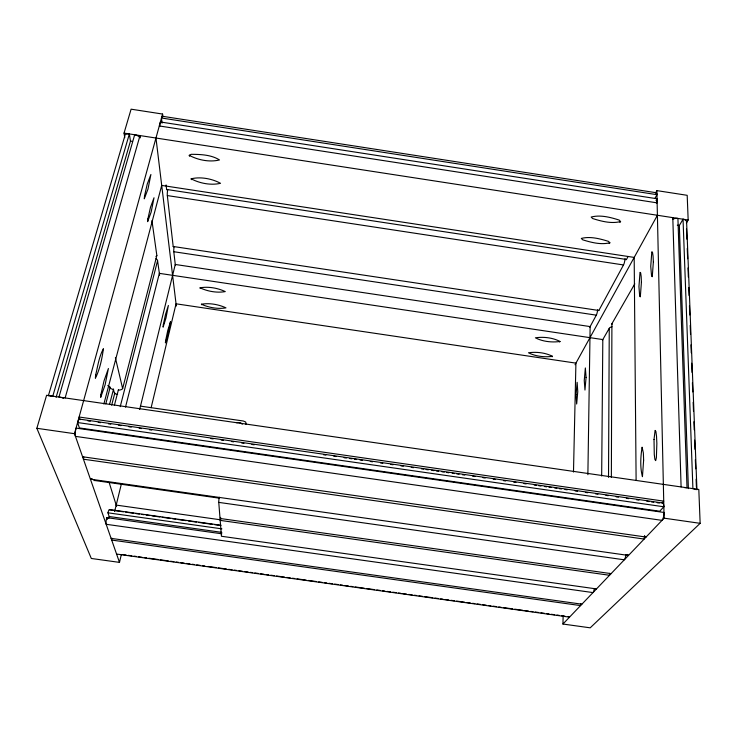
<?xml version="1.0" encoding="UTF-8"?>
<svg xmlns="http://www.w3.org/2000/svg" width="737" height="737" viewBox="0 0 737 737"><rect width="100%" height="100%" fill="white"/><g stroke="black" fill="none" stroke-linecap="round" stroke-linejoin="round"><path stroke-width="1.11" d="M611.36 477.502L611.913 323.709L634.797 283.846M608.522 477.364L609.259 328.324A4.56 2.377 -0.8 0 1 612.023 326.758M601.668 475.991L602.811 339.573L159.358 273.353L125.502 407.119M587.877 474.674L590.134 326.583L175.268 264.472L139.671 409.468M573.487 472.039L575.919 363.129L176.051 303.81L151.131 407.69M121.319 554.648L119.486 562.386L91.305 558.471L36.85 428.298L46.606 395.262L698.814 489.497L700.15 523.334L590.199 627.823L562.939 624.036L563.132 616.187M220.363 517.752L220.372 518.249L220.566 517.696M246.057 424.457L245.753 422.034L243.302 421.002L140.491 406.133M609.803 573.303L609.527 575.275L220.188 520.386L220.63 517.392M644.58 535.817L644.138 539.06L83.428 459.197L83.769 456.986M580.811 603.778L580.563 605.593L111.683 540.064L111.969 538.222M114.613 511.533L121.393 483.896M108.707 518.433L109.187 516.526L107.934 512.814A5.214 0.995 -79.9 0 1 109.749 509.903L123.429 511.828M120.232 406.649L157.58 260.686A4.643 2.451 15.6 0 0 155.995 258.659M118.316 390.168A8.955 3.805 13.7 0 0 122.637 388.602L156.843 255.49L151.951 220.612M114.401 405.286L118.427 389.726M109.5 404.585L113.572 389.016M111.656 405.184L114.843 392.968M105.796 403.839L110.181 387.22M103.871 403.996L161.707 185.411L634.179 257.416L636.114 480.367M119.486 562.386L74.52 433.697L162.573 114.051L131.103 109.177L124.037 133.111L124.756 137.653M65.132 397.934L140.012 135.58L140.334 137.837M56.113 397.344L130.458 141.108L129.362 133.941A5.546 3.344 20.1 0 0 124.608 136.723L48.32 395.88M129.362 133.941L52.788 396.156A6.403 2.552 14.5 0 0 49.84 396.082M655.783 192.652L656.86 190.616L687.188 195.314L688.165 220.004L686.405 222.961M654.981 198.354L656.953 194.679A5.288 1.373 -78.2 0 0 655.589 193.158M656.059 200.593L657.045 198.76L160.399 121.974A5.389 1.032 -84.1 0 0 159.689 126.543M589.775 327.246L596.316 315.16A4.431 1.023 -80.3 0 0 597.569 310.157M167.723 189.805A4.892 0.884 -83.3 0 0 167.327 195.572L173.195 246.49L598.849 310.48L623.511 264.952A4.818 1.188 -79.4 0 0 624.958 258.862M166.092 184.932L166.617 189.455L626.468 259.488L628.108 256.458M575.035 364.751L657.413 215.268M602.433 340.218L609.259 328.324M688.386 488.613L679.339 225.513L683.042 219.221A5.445 3.215 -5.5 0 1 686.479 222.749M645.197 536.508L644.608 536.149M662.176 502.827L663.724 501.132L79.117 417.013L79.836 419.187M662.194 502.993A6.099 1.953 -83.2 0 1 663.853 506.78L659.726 511.22L79.412 427.939L77.597 422.541A6.228 1.465 -80.6 0 1 80.02 419.749M562.939 624.036L664.101 518.175L656.86 190.616M189.262 155.304L191.187 154.319C200.685 154.365 211.326 154.742 219.497 159.947C209.833 162.398 197.967 160.132 189.262 155.304A3.971 1.29 -71.4 0 0 189.602 156.235M191.178 178.805C200.565 176.511 212.035 178.676 220.52 183.292C211.114 185.558 199.69 183.402 191.178 178.805A3.842 1.216 -70.9 0 0 191.509 179.662M200.086 287.835C208.276 286.325 217.756 288.001 225.264 291.594C217.074 293.086 207.613 291.419 200.086 287.835A3.27 0.903 -68.9 0 0 200.353 288.407M201.431 304.215C209.428 302.806 218.622 304.418 225.973 307.863C217.968 309.254 208.792 307.651 201.431 304.215A3.188 0.857 -68.7 0 0 201.689 304.74M620.572 221.551C611.424 223.947 601.438 221.321 592.603 218.52L591.175 217.037C600.323 214.624 610.347 217.268 619.191 220.077L620.572 221.551A3.915 1.529 88.6 0 1 619.845 222.307M609.849 242.777C600.959 245.006 591.304 242.482 582.7 239.82L581.309 238.42C590.208 236.162 599.89 238.705 608.495 241.377L609.849 242.777A3.786 1.446 88 0 1 609.167 243.468M560 341.471C551.958 342.641 542.589 341.618 535.412 337.813C543.445 336.625 552.842 337.647 560 341.471A3.234 1.078 85.6 0 1 559.484 341.913M552.492 356.33C544.634 357.417 535.55 356.422 528.503 352.774C536.352 351.669 545.463 352.664 552.492 356.33A3.151 1.032 85.3 0 1 552.004 356.745M111.094 538.369L581.898 604.193M122.646 554.556L126.073 555.025M128.349 555.348L131.766 555.827M134.051 556.14L136.327 556.453M138.611 556.776L142.029 557.255M144.305 557.568L146.589 557.891M148.865 558.204L157.985 559.475M160.261 559.788L168.248 560.903M170.523 561.226L173.941 561.695M176.226 562.018L178.501 562.331M180.786 562.653L184.204 563.123M186.479 563.446L189.897 563.925M192.182 564.238L194.457 564.56M196.742 564.874L200.16 565.353M202.435 565.666L204.72 565.988M208.138 566.458L216.116 567.573M218.401 567.886L226.379 569.001M228.654 569.323L232.072 569.793M234.357 570.116L236.632 570.429M238.917 570.751L242.335 571.221M244.61 571.543L248.037 572.023M250.313 572.336L252.588 572.658M254.873 572.971L258.291 573.45M260.576 573.764L263.993 574.243M266.269 574.556L268.554 574.878M270.829 575.192L274.247 575.671M276.532 575.993L284.51 577.099M286.785 577.421L290.212 577.891M292.488 578.213L294.763 578.527M297.048 578.849L306.168 580.12M308.444 580.434L316.422 581.548M318.706 581.861L322.124 582.341M324.4 582.654L326.684 582.976M328.96 583.289L332.387 583.768M334.662 584.091L338.08 584.561M340.365 584.883L342.641 585.196M344.925 585.519L348.343 585.989M350.619 586.311L352.903 586.624M355.179 586.947L364.299 588.218M366.575 588.531L374.562 589.646M376.837 589.959L380.255 590.438M382.54 590.761L384.815 591.074M387.1 591.396L390.518 591.866M392.793 592.189L396.211 592.659M398.496 592.981L400.771 593.294M403.056 593.617L406.474 594.096M408.749 594.409L412.176 594.888M414.452 595.201L416.727 595.524M419.012 595.837L422.43 596.316M424.715 596.629L432.693 597.744M434.968 598.057L438.386 598.536M440.671 598.859L442.946 599.172M445.231 599.494L448.649 599.964M450.924 600.287L454.351 600.756M456.627 601.079L464.605 602.193M466.889 602.507L470.307 602.986M472.583 603.299L474.868 603.621M477.143 603.935L480.561 604.414M482.846 604.727L486.263 605.206M488.539 605.528L490.824 605.842M493.099 606.155L496.526 606.634M498.802 606.956L501.077 607.27M503.362 607.592L512.482 608.863M514.758 609.177L522.736 610.291M525.02 610.604L528.438 611.084M530.714 611.397L532.998 611.719M535.274 612.032L538.692 612.511M540.976 612.825L544.394 613.304M546.679 613.626L548.954 613.939M551.239 614.262L554.657 614.732M556.932 615.054L559.217 615.367M561.493 615.69L564.911 616.16M116.575 554.049L569.517 617.145M611.111 573.626L220.031 518.461L218.76 502.385A5.656 0.525 -81 0 1 219.239 497.226M116.188 505.094L220.962 519.861M109.417 509.553L221.091 525.278M125.714 512.151L133.692 513.274M135.967 513.597L139.394 514.076M141.67 514.398L143.955 514.721M146.23 515.043L149.648 515.522M151.933 515.845L159.911 516.969M162.195 517.291L170.173 518.415M172.458 518.728L175.876 519.216M178.151 519.539L186.139 520.654M188.414 520.976L196.401 522.1M198.677 522.422L212.357 524.348M214.642 524.67L220.345 525.472M107.934 512.814L221.892 528.853M109.187 516.526L221.846 532.363M594.262 588.826A5.141 1.345 -84.2 0 1 592.99 592.585L106.174 524.293A5.223 0.995 -79.8 0 1 106.745 517.632L221.837 533.8M596.482 588.927L221.441 536.26L220.188 520.386M82.581 456.756L646.054 537.061M90.402 479.151L628.486 555.44L627.565 554.445A3.878 1.124 -83.9 0 1 626.266 554.519M219.23 498.148L93.977 480.395A2.837 0.599 -80.1 0 0 94.64 480.054M218.76 502.385L624.313 559.807A5.583 1.612 -83.9 0 0 625.888 554.887M79.559 419.123L662.462 502.956M87.989 420.891L90.264 421.214M98.233 422.365L100.508 422.688M108.477 423.839L110.753 424.162M118.721 425.313L120.997 425.636M128.966 426.787L131.241 427.11M139.21 428.252L141.486 428.584M149.454 429.726L151.73 430.058M210.92 438.57L213.196 438.893M221.164 440.044L223.44 440.367M231.4 441.518L233.684 441.841M241.644 442.983L243.929 443.315M251.888 444.457L254.173 444.789M323.598 454.775L325.874 455.098M333.843 456.249L336.118 456.572M344.087 457.714L346.362 458.046M349.78 458.534L352.056 458.865M354.331 459.188L356.607 459.519M360.024 460.008L362.3 460.339M370.269 461.482L372.544 461.813M380.513 462.956L382.789 463.287M390.757 464.43L393.033 464.752M401.002 465.904L403.277 466.226M411.246 467.378L413.521 467.7M421.49 468.852L423.766 469.174M426.041 469.506L428.317 469.828M431.735 470.326L434.01 470.648M436.286 470.98L438.561 471.302M441.979 471.791L444.254 472.122M446.53 472.454L448.805 472.776M452.223 473.265L454.499 473.596M456.774 473.919L459.05 474.25M462.468 474.739L464.743 475.07M472.712 476.213L474.987 476.544M482.956 477.687L485.232 478.018M493.2 479.161L495.476 479.492M503.445 480.635L505.72 480.957M513.689 482.109L515.964 482.431M523.933 483.583L526.209 483.905M534.178 485.057L536.453 485.379M538.729 485.711L541.004 486.033M544.422 486.521L546.697 486.853M548.973 487.185L551.248 487.507M554.666 487.995L556.942 488.327M559.217 488.649L561.493 488.981M564.911 489.469L567.186 489.801M575.155 490.943L577.43 491.275M585.399 492.417L587.675 492.749M595.643 493.891L597.919 494.223M605.888 495.365L608.163 495.688M616.132 496.839L618.407 497.162M626.376 498.313L628.652 498.636M636.621 499.787L638.896 500.11M646.865 501.261L649.14 501.584M651.416 501.915L653.691 502.238M657.109 502.726L659.385 503.058M77.597 422.541L663.853 506.78M36.85 428.298L74.52 433.697M664.101 518.175L700.15 523.334M174.172 246.508A4.505 0.755 -82.7 0 0 173.794 251.722L596.316 315.16M167.327 195.572L623.511 264.952M162.508 116.289L656.206 192.725M162.066 123.153L161.486 118.003L656.953 194.679M159.293 125.953L657.137 202.859M124.037 133.111L688.165 220.004M130.458 141.108L132.568 141.43M677.303 225.2L679.339 225.513M107.759 385.534L109.868 386.999A3.464 1.465 13.6 0 0 113.452 389.458L114.309 392.83A2.487 1.041 13.5 0 0 117.607 394.35M106.745 517.632L107.372 519.465M109.122 482.413L116.603 506.411M115.377 357.703L122.637 388.602M157.58 260.686L159.616 275.196M155.968 138.031L176.318 306.048M173.794 251.722L175.351 265.2M162.573 114.051L162.831 116.335M686.608 221.901L696.944 489.69M686.497 228.903L686.902 239.23M687.253 248.415L687.649 258.751M687.999 267.936L688.349 277.121M688.745 287.448L689.058 295.482M689.454 305.818L689.804 315.003M690.201 325.33L690.551 334.515M690.947 344.842L691.26 352.885M691.656 363.212L692.006 372.397M692.402 382.724L692.752 391.909M693.149 402.245L693.508 411.43M693.904 421.757L694.208 429.791M694.604 440.127L694.954 449.312M695.35 459.639L695.71 468.824M696.106 479.151L696.41 487.194M683.042 219.221L692.909 488.64A6.264 2.432 0 0 1 695 489.138M672.798 217.636L681.099 486.936M568.651 616.528A3.298 0.792 -84.4 0 1 568.181 616.445M595.284 588.485A3.565 0.94 -84.2 0 1 595.137 588.522M92.217 478.792A3.952 0.838 -80.1 0 1 91.36 478.737M598.849 310.48A7.95 1.852 -80.1 0 1 597.818 309.918M173.84 246.527A8.07 1.373 -82.8 0 1 173.195 246.49M626.468 259.488A8.651 2.147 -79.2 0 1 625.225 259.12M657.045 198.76A5.288 1.382 -78.3 0 1 656.437 203.265M167.225 189.796A8.798 1.594 -83.4 0 1 166.617 189.455M161.486 118.003A5.38 1.023 -84.1 0 1 162.831 116.879M236.706 422.78A4.791 4.284 -3 0 1 242.261 424.272M156.843 255.49A8.337 4.44 15.9 0 1 156.668 255.748M156.207 256.218A8.337 4.44 15.9 0 1 155.931 256.43M139.551 137.266A5.537 3.353 19.9 0 0 134.687 134.76L58.96 397.04A6.384 2.552 14.3 0 1 61.401 397.602M62.184 397.869A6.384 2.552 14.3 0 1 63.612 398.505M612.078 324.289A8.19 4.302 -1.1 0 1 611.913 323.709M684.581 487.636A6.264 2.441 0.1 0 1 687.004 487.783L677.92 218.428A5.435 3.224 -5.3 0 0 672.568 219.331M695.562 489.377A6.264 2.432 0 0 1 696.041 489.635M576.039 394.59L576.666 404.023L577.762 391.623L577.135 382.319L576.039 394.59M654.014 439.455L654.281 454.545L654.917 459.473L655.681 460.634L656.381 457.686L656.86 443.573L656.52 436.276L655.884 431.467L655.119 430.399L654.014 439.455M653.36 261.893L652.273 276.725L651.582 276.145L650.734 266.398L651.812 251.75L652.494 252.266L653.056 255.969L653.36 261.893M643.631 460.109L642.443 476.673C639.928 467.341 640.6 456.774 642.093 447.184L643.364 452.979L643.631 460.109M641.411 282.4L640.315 296.854L639.679 296.237L638.942 286.629L640.029 272.349L640.665 272.902L641.172 276.568L641.411 282.4M586.072 377.381L584.966 390.048L584.257 380.495L585.353 367.956L586.072 377.381M95.626 375.179L95.368 378.256C99.891 369.237 102.01 358.726 103.42 348.702C99.034 356.699 97.735 366.317 95.626 375.179M100.941 394.406L100.693 397.363L105.105 384.834L108.403 368.5L104.046 380.799L100.941 394.406M144.544 195.885L144.286 198.806L147.971 189.105L150.91 174.485L147.262 184.001L144.544 195.885M147.888 218.843L147.63 221.662L151.177 212.016L154.015 197.765L150.505 207.226L147.888 218.843M163.319 324.805L163.089 327.145L165.991 317.988L168.377 305.459L165.503 314.478L163.319 324.805M165.632 340.651L165.401 342.917L168.211 333.861L170.533 321.599L167.75 330.526L165.632 340.651M662.019 520.359L75.45 436.368A6.246 1.465 -80.5 0 1 76.058 428.105L663.982 512.464A6.117 1.962 -83.3 0 1 662.019 520.359"/></g></svg>
